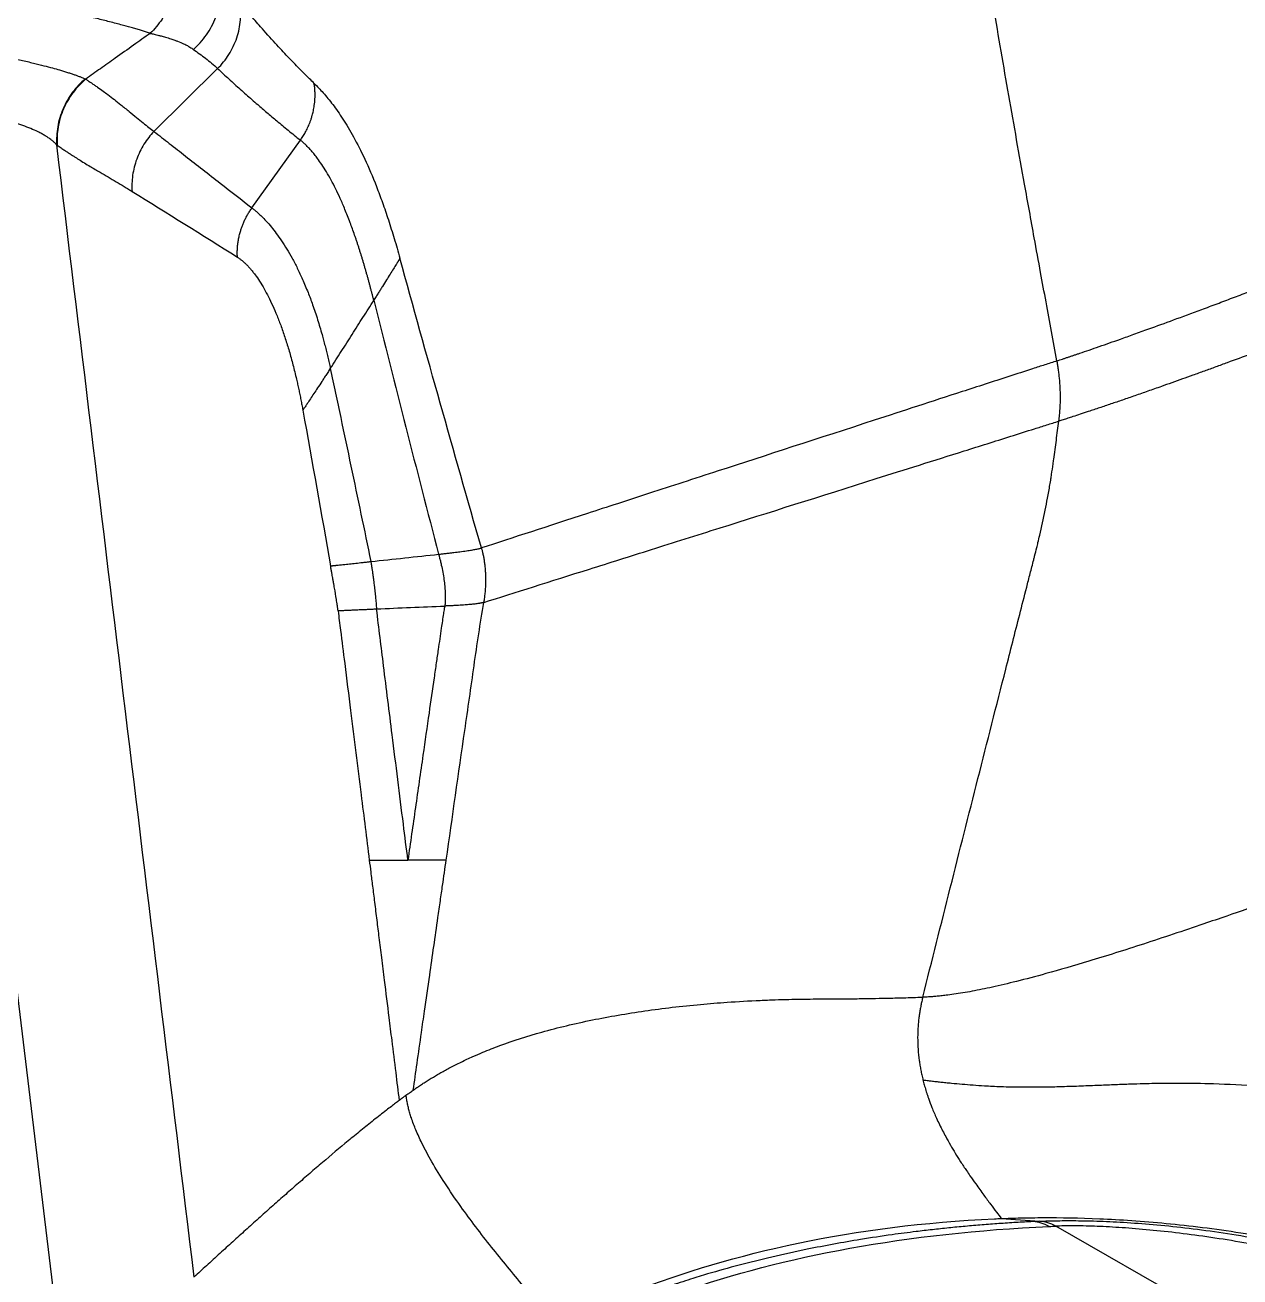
# Model space of a CAD drawing. Extents: x 525 to 613, y 487 to 635.
# Drawn here: x 533.45 to 541.38, y 531.13 to 539.3 of the extents above; entities that cross this region are included whole.
import ezdxf

# ---------------------------------------------------------------- set-up
doc = ezdxf.new("R2010")
doc.units = 0
doc.header["$MEASUREMENT"] = 0
doc.layers.add('1', color=4, linetype='Continuous')
doc.layers.add('STD TEST', color=3, linetype='Continuous')

# ---------------------------------------------------------------- blocks, each defined once
blk = doc.blocks.new('2023 VANGUARD')
at = {"layer": '1', "color": 3, "linetype": 'Continuous', "lineweight": 25}
for p, q in [((-34.6705, -54.0862), (-34.2542, -53.6756)), ((-34.0304, -54.5849), (-33.7139, -54.1432)), ((-35.2593, -62.2131), (-35.9282, -56.6793)), ((-27.8422, -61.7694), (-28.7809, -61.232))]:
    blk.add_line(p, q, dxfattribs=at)
for points, knots in [([(-28.7727, -55.5837), (-28.7847, -55.5197), (-28.8086, -55.3916), (-28.8442, -55.1994), (-28.8817, -54.9956), (-28.9286, -54.7391), (-28.9982, -54.3542), (-29.0874, -53.8521), (-29.1596, -53.4343), (-29.2042, -53.1713), (-29.2234, -53.0576), (-29.2454, -52.9263), (-29.2702, -52.7772), (-29.2976, -52.6104), (-29.3277, -52.4258), (-29.3601, -52.2234), (-29.395, -52.0032), (-29.432, -51.7651), (-29.4709, -51.5092), (-29.5117, -51.2353), (-29.5388, -51.0467), (-29.5528, -50.9494)], [0, 0, 0, 0, 0.041667, 0.083334, 0.125001, 0.174201, 0.250002, 0.375, 0.499998, 0.520711, 0.545234, 0.573567, 0.60571, 0.641662, 0.681424, 0.724995, 0.772377, 0.823568, 0.878569, 0.93738, 1, 1, 1, 1]), ([(-34.5361, -52.988), (-34.5308, -53.0278), (-34.5298, -53.0698), (-34.5381, -53.1543), (-34.5473, -53.1969), (-34.5756, -53.2783), (-34.5947, -53.3171), (-34.6402, -53.3874), (-34.6667, -53.4189), (-34.6952, -53.4457)], [0, 0, 0, 0, 0.25, 0.25, 0.5, 0.5, 0.75, 0.75, 1, 1, 1, 1]), ([(-34.6952, -53.4457), (-34.699, -53.4445), (-34.7068, -53.442), (-34.7189, -53.4381), (-34.7315, -53.4342), (-34.7447, -53.4301), (-34.7585, -53.426), (-34.7728, -53.4217), (-34.7876, -53.4173), (-34.8031, -53.4129), (-34.8352, -53.4037), (-34.8891, -53.3889), (-34.9676, -53.3684), (-35.0552, -53.3464), (-35.1454, -53.3247), (-35.2451, -53.3016), (-35.3536, -53.277), (-35.4667, -53.2521), (-35.5829, -53.2267), (-35.6975, -53.202), (-35.8015, -53.1797), (-35.8847, -53.1619), (-35.9499, -53.148), (-36.0147, -53.1342), (-36.0753, -53.1212), (-36.1293, -53.1097), (-36.1774, -53.0994), (-36.2251, -53.0891), (-36.2724, -53.0788), (-36.3192, -53.0685), (-36.3504, -53.0614), (-36.3659, -53.0579)], [0, 0, 0, 0, 0.013361, 0.026893, 0.040593, 0.05446, 0.068492, 0.082687, 0.097042, 0.111556, 0.126225, 0.185143, 0.250831, 0.310859, 0.375366, 0.432888, 0.500153, 0.569816, 0.624521, 0.688508, 0.748377, 0.78083, 0.810366, 0.842321, 0.872675, 0.894841, 0.916639, 0.938061, 0.9591, 0.979749, 1, 1, 1, 1]), ([(-34.413, -53.5504), (-34.3818, -53.5235), (-34.3528, -53.4919), (-34.303, -53.421), (-34.2824, -53.3818), (-34.252, -53.2996), (-34.2423, -53.2566), (-34.2343, -53.1714), (-34.2361, -53.1291), (-34.2426, -53.0892)], [0, 0, 0, 0, 0.25, 0.25, 0.5, 0.5, 0.75, 0.75, 1, 1, 1, 1]), ([(-34.2542, -53.6756), (-34.2269, -53.6486), (-34.202, -53.6177), (-34.1596, -53.55), (-34.1421, -53.5132), (-34.1166, -53.4368), (-34.1086, -53.3973), (-34.1022, -53.3188), (-34.1038, -53.28), (-34.1097, -53.243)], [0, 0, 0, 0, 0.25, 0.25, 0.5, 0.5, 0.75, 0.75, 1, 1, 1, 1]), ([(-33.624, -53.7725), (-33.6341, -53.7626), (-33.655, -53.742), (-33.6873, -53.7097), (-33.7218, -53.6749), (-33.7583, -53.6375), (-33.7967, -53.5974), (-33.837, -53.5547), (-33.8971, -53.4897), (-33.9666, -53.4121), (-34.036, -53.3316), (-34.0808, -53.2782), (-34.1026, -53.2517), (-34.1097, -53.243)], [0, 0, 0, 0, 0.056948, 0.118717, 0.18531, 0.256726, 0.332965, 0.41403, 0.49992, 0.70157, 0.852143, 0.951622, 1, 1, 1, 1]), ([(-28.7727, -55.5838), (-28.7668, -55.5818), (-28.7551, -55.578), (-28.7371, -55.572), (-28.7189, -55.5659), (-28.7003, -55.5597), (-28.6815, -55.5534), (-28.6624, -55.547), (-28.643, -55.5404), (-28.6101, -55.5293), (-28.5622, -55.5129), (-28.4972, -55.4904), (-28.4294, -55.4667), (-28.3541, -55.4402), (-28.2693, -55.4099), (-28.1551, -55.3687), (-28.0091, -55.3157), (-27.8583, -55.26), (-27.728, -55.2113), (-27.6274, -55.1734), (-27.5118, -55.1297), (-27.3717, -55.0762), (-27.1951, -55.0084), (-26.9902, -54.9284), (-26.7578, -54.8375), (-26.5309, -54.7476), (-26.3209, -54.6635), (-26.1464, -54.5933), (-25.9592, -54.5173), (-25.7727, -54.4413), (-25.5929, -54.3674), (-25.4625, -54.3137), (-25.3589, -54.2708), (-25.2659, -54.232), (-25.1668, -54.1908), (-25.0675, -54.1493), (-24.9612, -54.1048), (-24.8498, -54.0579), (-24.7352, -54.0095), (-24.6262, -53.9633), (-24.5228, -53.9194), (-24.4253, -53.8777), (-24.3336, -53.8384), (-24.2477, -53.8014), (-24.166, -53.7661), (-24.0866, -53.7317), (-24.0073, -53.6974), (-23.928, -53.6628), (-23.8486, -53.6281), (-23.7691, -53.5932), (-23.6895, -53.5582), (-23.6099, -53.523), (-23.5302, -53.4877), (-23.4505, -53.4522), (-23.3976, -53.4286), (-23.3711, -53.4167)], [0, 0, 0, 0, 0.006276, 0.012533, 0.018774, 0.024997, 0.031205, 0.037397, 0.043575, 0.04974, 0.06836, 0.08722, 0.106249, 0.125013, 0.147681, 0.171491, 0.209413, 0.250008, 0.271422, 0.292247, 0.312492, 0.341412, 0.374981, 0.413622, 0.455222, 0.499986, 0.532142, 0.562494, 0.587615, 0.624995, 0.653714, 0.674533, 0.687501, 0.70314, 0.718774, 0.734395, 0.749997, 0.768787, 0.786674, 0.803656, 0.819733, 0.834902, 0.849166, 0.862527, 0.874988, 0.887312, 0.899671, 0.912065, 0.924496, 0.936966, 0.949479, 0.962038, 0.974647, 0.987304, 1, 1, 1, 1]), ([(-36.2128, -53.4875), (-36.2065, -53.4886), (-36.1939, -53.4909), (-36.175, -53.4943), (-36.1559, -53.4978), (-36.1367, -53.5013), (-36.1174, -53.5048), (-36.098, -53.5084), (-36.0785, -53.512), (-36.0588, -53.5156), (-36.015, -53.5237), (-35.946, -53.5366), (-35.8352, -53.5577), (-35.6944, -53.586), (-35.5628, -53.6145), (-35.4588, -53.6394), (-35.3907, -53.6565), (-35.3346, -53.6713), (-35.2923, -53.6831), (-35.2601, -53.6926), (-35.2346, -53.7006), (-35.2109, -53.7083), (-35.189, -53.7158), (-35.1688, -53.7231), (-35.1504, -53.7302), (-35.1336, -53.737), (-35.1236, -53.7414), (-35.1187, -53.7436)], [0, 0, 0, 0, 0.012279, 0.024693, 0.037242, 0.049925, 0.062743, 0.075694, 0.088779, 0.101996, 0.115346, 0.177796, 0.244782, 0.352272, 0.495653, 0.570014, 0.637023, 0.69649, 0.748241, 0.781492, 0.814282, 0.846587, 0.878382, 0.909643, 0.940348, 0.970473, 1, 1, 1, 1]), ([(-34.6952, -53.4458), (-34.7312, -53.4713), (-34.8072, -53.5254), (-34.9154, -53.6022), (-35.0196, -53.6764), (-35.0838, -53.722), (-35.1159, -53.7449)], [0, 0, 0, 0, 0.256633, 0.54212, 0.771294, 1, 1, 1, 1]), ([(-34.6952, -53.4457), (-34.6945, -53.4459), (-34.6916, -53.4464), (-34.6852, -53.4478), (-34.6751, -53.4503), (-34.6609, -53.4536), (-34.6431, -53.4579), (-34.6206, -53.4636), (-34.5917, -53.4715), (-34.5616, -53.4806), (-34.5356, -53.4895), (-34.5076, -53.5), (-34.4836, -53.5101), (-34.4598, -53.5216), (-34.4437, -53.5302), (-34.4298, -53.5387), (-34.4201, -53.5452), (-34.415, -53.5489), (-34.413, -53.5504)], [0, 0, 0, 0, 0.005872, 0.022804, 0.050973, 0.090135, 0.140282, 0.201378, 0.286456, 0.401849, 0.488932, 0.552376, 0.703078, 0.766354, 0.852738, 0.918802, 0.967791, 1, 1, 1, 1]), ([(-34.413, -53.5504), (-34.3862, -53.5706), (-34.3595, -53.5885), (-34.3066, -53.6291), (-34.2802, -53.6512), (-34.2542, -53.6756)], [0, 0, 0, 0, 0.5, 0.5, 1, 1, 1, 1]), ([(-34.2542, -53.6756), (-34.2421, -53.687), (-34.2179, -53.7096), (-34.1812, -53.7435), (-34.1441, -53.7772), (-34.1067, -53.8109), (-34.069, -53.8444), (-34.0309, -53.8779), (-33.9858, -53.917), (-33.9315, -53.9636), (-33.8655, -54.0192), (-33.7925, -54.0796), (-33.7408, -54.1215), (-33.7139, -54.1432)], [0, 0, 0, 0, 0.071485, 0.142962, 0.214429, 0.285887, 0.357337, 0.428778, 0.500212, 0.609006, 0.728572, 0.858904, 1, 1, 1, 1]), ([(-35.1187, -53.7436), (-35.1487, -53.7686), (-35.1768, -53.798), (-35.226, -53.8635), (-35.2472, -53.8997), (-35.2801, -53.976), (-35.292, -54.016), (-35.3057, -54.0959), (-35.3075, -54.1359), (-35.305, -54.1742)], [0, 0, 0, 0, 0.25, 0.25, 0.5, 0.5, 0.75, 0.75, 1, 1, 1, 1]), ([(-35.1159, -53.7449), (-35.1458, -53.7699), (-35.174, -53.7993), (-35.2233, -53.8649), (-35.2444, -53.9012), (-35.2774, -53.9776), (-35.2892, -54.0177), (-35.3028, -54.0978), (-35.3046, -54.1379), (-35.302, -54.1762)], [0, 0, 0, 0, 0.25, 0.25, 0.5, 0.5, 0.75, 0.75, 1, 1, 1, 1]), ([(-35.1159, -53.7449), (-35.1097, -53.7489), (-35.0971, -53.7573), (-35.0781, -53.77), (-35.0586, -53.7834), (-35.0328, -53.8013), (-35.0036, -53.8222), (-34.9669, -53.8492), (-34.9284, -53.8785), (-34.8821, -53.915), (-34.8344, -53.954), (-34.7859, -53.9938), (-34.7426, -54.0289), (-34.7049, -54.0592), (-34.6813, -54.0777), (-34.6705, -54.0862)], [0, 0, 0, 0, 0.03674, 0.075221, 0.115445, 0.157415, 0.236239, 0.302323, 0.398332, 0.495818, 0.624558, 0.739378, 0.840249, 0.927133, 1, 1, 1, 1]), ([(-33.7139, -54.1432), (-33.7112, -54.1394), (-33.7057, -54.1316), (-33.6977, -54.1194), (-33.6897, -54.1064), (-33.6818, -54.0926), (-33.674, -54.0781), (-33.6665, -54.0627), (-33.6592, -54.0466), (-33.6523, -54.0296), (-33.6458, -54.0119), (-33.6405, -53.9957), (-33.6362, -53.9808), (-33.6325, -53.9669), (-33.629, -53.9514), (-33.6256, -53.9343), (-33.6227, -53.9156), (-33.6203, -53.8952), (-33.6186, -53.8733), (-33.618, -53.8499), (-33.6185, -53.8251), (-33.6203, -53.7991), (-33.6227, -53.7815), (-33.624, -53.7725)], [0, 0, 0, 0, 0.035462, 0.072507, 0.111144, 0.151377, 0.193206, 0.236629, 0.281638, 0.328218, 0.376353, 0.426017, 0.458473, 0.495003, 0.535597, 0.580229, 0.628863, 0.681444, 0.737895, 0.798118, 0.861986, 0.929343, 1, 1, 1, 1]), ([(-33.624, -53.7725), (-33.6047, -53.7913), (-33.5652, -53.8327), (-33.5028, -53.9082), (-33.437, -54.0011), (-33.3673, -54.1169), (-33.2938, -54.2612), (-33.2298, -54.4101), (-33.178, -54.5485), (-33.1391, -54.6617), (-33.1009, -54.7838), (-33.0761, -54.8702), (-33.0639, -54.9144)], [0, 0, 0, 0, 0.125, 0.25, 0.375, 0.5, 0.625, 0.75, 0.8125, 0.875, 0.9375, 1, 1, 1, 1]), ([(-23.3038, -53.8248), (-23.3175, -53.831), (-23.3445, -53.8431), (-23.3846, -53.861), (-23.4237, -53.8784), (-23.4617, -53.8953), (-23.4988, -53.9118), (-23.5348, -53.9277), (-23.5699, -53.9432), (-23.6039, -53.9582), (-23.6369, -53.9728), (-23.6689, -53.9869), (-23.7548, -54.0246), (-23.8988, -54.0875), (-24.0978, -54.1736), (-24.3014, -54.261), (-24.5039, -54.347), (-24.7084, -54.4332), (-24.9101, -54.5174), (-25.1108, -54.6006), (-25.3173, -54.6854), (-25.5003, -54.7599), (-25.6316, -54.8129), (-25.7242, -54.8503), (-25.8045, -54.8825), (-25.901, -54.9211), (-25.9963, -54.9591), (-26.0897, -54.9962), (-26.1855, -55.034), (-26.2822, -55.0721), (-26.3782, -55.1097), (-26.4766, -55.1482), (-26.5751, -55.1864), (-26.6786, -55.2265), (-26.7802, -55.2656), (-26.8995, -55.3113), (-27.0327, -55.3621), (-27.1871, -55.4203), (-27.3443, -55.4793), (-27.5055, -55.5391), (-27.6353, -55.5868), (-27.7362, -55.6236), (-27.8113, -55.6509), (-27.8838, -55.677), (-27.955, -55.7026), (-28.0234, -55.7269), (-28.0987, -55.7537), (-28.179, -55.7819), (-28.2636, -55.8114), (-28.344, -55.8392), (-28.4213, -55.8655), (-28.4961, -55.8908), (-28.5625, -55.9129), (-28.6199, -55.9318), (-28.6645, -55.9463), (-28.7018, -55.9583), (-28.7324, -55.9681), (-28.7512, -55.974), (-28.7602, -55.9769)], [0, 0, 0, 0, 0.00653, 0.012886, 0.019069, 0.025082, 0.030926, 0.036602, 0.042112, 0.047457, 0.052636, 0.057652, 0.062502, 0.092949, 0.125001, 0.155163, 0.1875, 0.218867, 0.249998, 0.281247, 0.312496, 0.346848, 0.367697, 0.374995, 0.391181, 0.406246, 0.421596, 0.437497, 0.451953, 0.468748, 0.485529, 0.499998, 0.518465, 0.535713, 0.553414, 0.571428, 0.598802, 0.624999, 0.656248, 0.687497, 0.718746, 0.734466, 0.749996, 0.766288, 0.781247, 0.796949, 0.812498, 0.833384, 0.85422, 0.874998, 0.89522, 0.916046, 0.937498, 0.95353, 0.968749, 0.98006, 0.990477, 1, 1, 1, 1]), ([(-35.305, -54.1742), (-35.3067, -54.1723), (-35.3104, -54.1684), (-35.3165, -54.1624), (-35.3234, -54.156), (-35.3312, -54.1492), (-35.34, -54.1421), (-35.3499, -54.1346), (-35.3618, -54.1262), (-35.3774, -54.116), (-35.3976, -54.104), (-35.4192, -54.0925), (-35.4629, -54.0714), (-35.5365, -54.0424), (-35.6352, -54.0144), (-35.7233, -53.9941), (-35.7894, -53.9807), (-35.8637, -53.9669), (-35.9427, -53.9532), (-36.025, -53.9392), (-36.0926, -53.9276), (-36.1443, -53.9183), (-36.1859, -53.9106), (-36.2259, -53.9029), (-36.252, -53.8976), (-36.2647, -53.895)], [0, 0, 0, 0, 0.014767, 0.030562, 0.047396, 0.065285, 0.084241, 0.104277, 0.125407, 0.152247, 0.188229, 0.22579, 0.250931, 0.375357, 0.50056, 0.559644, 0.625408, 0.678265, 0.750304, 0.820595, 0.874902, 0.908286, 0.94025, 0.970814, 1, 1, 1, 1]), ([(-34.6705, -54.0862), (-34.6944, -54.1113), (-34.7164, -54.1395), (-34.7546, -54.2006), (-34.7707, -54.2335), (-34.7956, -54.3018), (-34.8044, -54.3371), (-34.8144, -54.4079), (-34.8156, -54.4432), (-34.8132, -54.4773)], [0, 0, 0, 0, 0.25, 0.25, 0.5, 0.5, 0.75, 0.75, 1, 1, 1, 1]), ([(-34.6705, -54.0862), (-34.6371, -54.1121), (-34.5684, -54.1655), (-34.4624, -54.2482), (-34.3513, -54.3349), (-34.2073, -54.4478), (-34.0994, -54.5314), (-34.0304, -54.5849)], [0, 0, 0, 0, 0.157506, 0.324127, 0.499876, 0.679624, 1, 1, 1, 1]), ([(-35.302, -54.1762), (-35.2938, -54.1819), (-35.2777, -54.193), (-35.2546, -54.2087), (-35.233, -54.223), (-35.2129, -54.2361), (-35.1945, -54.248), (-35.1776, -54.2588), (-35.142, -54.2813), (-35.0903, -54.3129), (-35.0265, -54.3504), (-34.97, -54.3834), (-34.9178, -54.4141), (-34.8733, -54.4406), (-34.8385, -54.4617), (-34.821, -54.4725), (-34.8132, -54.4773)], [0, 0, 0, 0, 0.050377, 0.097566, 0.141568, 0.182384, 0.220014, 0.254457, 0.285714, 0.438357, 0.571429, 0.678572, 0.785715, 0.892857, 0.952149, 1, 1, 1, 1]), ([(-33.2348, -55.1883), (-33.2366, -55.1814), (-33.2401, -55.1675), (-33.2454, -55.1467), (-33.2508, -55.1256), (-33.2564, -55.1045), (-33.262, -55.0832), (-33.2678, -55.0618), (-33.2737, -55.0403), (-33.2797, -55.0188), (-33.2858, -54.9972), (-33.2921, -54.9756), (-33.2984, -54.9539), (-33.3048, -54.9323), (-33.3113, -54.9108), (-33.318, -54.8893), (-33.3247, -54.8678), (-33.3315, -54.8465), (-33.3384, -54.8252), (-33.3454, -54.8041), (-33.3525, -54.7831), (-33.3669, -54.7411), (-33.3905, -54.676), (-33.4219, -54.5963), (-33.4538, -54.5228), (-33.4837, -54.4595), (-33.5138, -54.4016), (-33.544, -54.3488), (-33.5737, -54.3021), (-33.5995, -54.2655), (-33.6217, -54.2368), (-33.6411, -54.2136), (-33.66, -54.1928), (-33.6784, -54.1743), (-33.6963, -54.1577), (-33.7081, -54.148), (-33.7139, -54.1432)], [0, 0, 0, 0, 0.01088, 0.021937, 0.033169, 0.044577, 0.056159, 0.067913, 0.07984, 0.091937, 0.104203, 0.116637, 0.129235, 0.141997, 0.154924, 0.168014, 0.18127, 0.194691, 0.208276, 0.222026, 0.235941, 0.250018, 0.307429, 0.374996, 0.437511, 0.499986, 0.559092, 0.624983, 0.691191, 0.749982, 0.794046, 0.837165, 0.879332, 0.920536, 0.960763, 1, 1, 1, 1]), ([(-34.1254, -54.9067), (-34.1256, -54.9022), (-34.126, -54.893), (-34.1262, -54.8793), (-34.1259, -54.8654), (-34.1253, -54.8514), (-34.1243, -54.8374), (-34.1229, -54.8233), (-34.1211, -54.8092), (-34.1188, -54.795), (-34.1161, -54.7808), (-34.113, -54.7667), (-34.1095, -54.7526), (-34.1049, -54.7359), (-34.0987, -54.7166), (-34.0906, -54.6947), (-34.0812, -54.6725), (-34.0705, -54.6504), (-34.0585, -54.6283), (-34.0452, -54.6063), (-34.0353, -54.5921), (-34.0304, -54.5849)], [0, 0, 0, 0, 0.0403139, 0.0809234, 0.1218151, 0.1629748, 0.2043879, 0.246039, 0.2879122, 0.329991, 0.3722586, 0.4146974, 0.4572895, 0.5000169, 0.5664079, 0.6346405, 0.7046289, 0.776275, 0.8494688, 0.9240883, 1, 1, 1, 1]), ([(-34.0304, -54.5849), (-34.0276, -54.5871), (-34.0219, -54.5915), (-34.0134, -54.5985), (-34.0047, -54.6058), (-33.9959, -54.6136), (-33.9869, -54.6217), (-33.9778, -54.6302), (-33.9616, -54.6459), (-33.937, -54.6713), (-33.9045, -54.7087), (-33.8706, -54.7518), (-33.8256, -54.8154), (-33.7795, -54.8908), (-33.7339, -54.9781), (-33.6991, -55.0522), (-33.6656, -55.1318), (-33.6326, -55.2198), (-33.6019, -55.3115), (-33.5785, -55.3906), (-33.5627, -55.4485), (-33.5531, -55.485), (-33.544, -55.5218), (-33.5351, -55.5588), (-33.5266, -55.5959), (-33.5212, -55.621), (-33.5185, -55.6334)], [0, 0, 0, 0, 0.017514, 0.035144, 0.052889, 0.07075, 0.088725, 0.106816, 0.125022, 0.184934, 0.250037, 0.310706, 0.375048, 0.500013, 0.562518, 0.625014, 0.692402, 0.750004, 0.814835, 0.874983, 0.896414, 0.917608, 0.938563, 0.959281, 0.979759, 1, 1, 1, 1]), ([(-34.1254, -54.9067), (-34.1228, -54.9084), (-34.1176, -54.9117), (-34.1099, -54.9172), (-34.1021, -54.9231), (-34.0944, -54.9293), (-34.0866, -54.9359), (-34.0789, -54.9429), (-34.0712, -54.9502), (-34.0635, -54.9578), (-34.0558, -54.9659), (-34.0481, -54.9742), (-34.0405, -54.983), (-34.0328, -54.9921), (-34.0252, -55.0015), (-34.0175, -55.0113), (-33.9927, -55.0444), (-33.9513, -55.108), (-33.9034, -55.2022), (-33.8665, -55.2883), (-33.839, -55.3598), (-33.8124, -55.4368), (-33.7867, -55.5202), (-33.7622, -55.6089), (-33.7442, -55.6824), (-33.7318, -55.7367), (-33.7246, -55.7699), (-33.7176, -55.8035), (-33.7108, -55.8374), (-33.7042, -55.8716), (-33.7, -55.8948), (-33.6979, -55.9064)], [0, 0, 0, 0, 0.017035, 0.034006, 0.050915, 0.067766, 0.084561, 0.101303, 0.117994, 0.134638, 0.151238, 0.167796, 0.184315, 0.200798, 0.217248, 0.233668, 0.25006, 0.377691, 0.499987, 0.563105, 0.625042, 0.688114, 0.749989, 0.812738, 0.875, 0.896066, 0.917012, 0.937859, 0.958625, 0.979332, 1, 1, 1, 1]), ([(-33.0639, -54.9144), (-33.0645, -54.9153), (-33.0655, -54.917), (-33.0674, -54.92), (-33.0694, -54.9232), (-33.0715, -54.9268), (-33.0739, -54.9306), (-33.0764, -54.9347), (-33.0791, -54.9391), (-33.082, -54.9438), (-33.085, -54.9488), (-33.0925, -54.9608), (-33.106, -54.9824), (-33.1275, -55.0168), (-33.1518, -55.0558), (-33.1735, -55.0904), (-33.1916, -55.1194), (-33.2054, -55.1414), (-33.2198, -55.1644), (-33.2298, -55.1803), (-33.2348, -55.1883)], [0, 0, 0, 0, 0.024714, 0.049464, 0.07426, 0.099112, 0.124028, 0.149019, 0.174093, 0.199259, 0.224524, 0.249898, 0.374212, 0.499904, 0.621213, 0.749545, 0.808962, 0.87051, 0.934191, 1, 1, 1, 1]), ([(-33.5186, -55.6334), (-33.5066, -55.615), (-33.4826, -55.578), (-33.4468, -55.5224), (-33.4112, -55.4668), (-33.3639, -55.3927), (-33.305, -55.2998), (-33.2582, -55.2255), (-33.2348, -55.1883)], [0, 0, 0, 0, 0.124985, 0.249977, 0.374978, 0.499989, 0.750032, 1, 1, 1, 1]), ([(-33.5186, -55.6334), (-33.5214, -55.6379), (-33.5271, -55.6467), (-33.5355, -55.6596), (-33.5437, -55.6722), (-33.5517, -55.6844), (-33.5594, -55.6962), (-33.5669, -55.7077), (-33.5811, -55.7294), (-33.6012, -55.7599), (-33.6263, -55.7981), (-33.6491, -55.8325), (-33.6654, -55.857), (-33.676, -55.8731), (-33.6826, -55.8831), (-33.6884, -55.892), (-33.6936, -55.8999), (-33.6964, -55.9042), (-33.6979, -55.9064)], [0, 0, 0, 0, 0.038195, 0.075595, 0.112193, 0.147982, 0.182957, 0.217111, 0.250442, 0.379232, 0.500086, 0.626962, 0.750283, 0.801474, 0.851979, 0.901857, 0.951174, 1, 1, 1, 1]), ([(-33.5185, -55.6334), (-33.4959, -55.7402), (-33.4508, -55.9525), (-33.384, -56.2694), (-33.3184, -56.5827), (-33.2753, -56.7905), (-33.2539, -56.8937)], [0, 0, 0, 0, 0.25439, 0.505858, 0.754396, 1, 1, 1, 1]), ([(-28.7727, -55.5838), (-28.7994, -55.5925), (-28.826, -55.6011), (-28.8789, -55.6183), (-28.958, -55.6439), (-29.036, -55.6692), (-29.1906, -55.7194), (-29.2918, -55.7523), (-29.5899, -55.849), (-29.7814, -55.9112), (-30.3341, -56.0906), (-30.6739, -56.201), (-31.1424, -56.3533), (-31.2916, -56.4019), (-31.5761, -56.4944), (-31.7113, -56.5384), (-32.0969, -56.6637), (-32.327, -56.7385), (-32.5318, -56.805)], [0, 0, 0, 0, 0.015625, 0.015625, 0.03125, 0.0625, 0.0625, 0.125, 0.125, 0.25, 0.25, 0.5, 0.5, 0.625, 0.625, 0.75, 0.75, 1, 1, 1, 1]), ([(-28.7602, -55.9769), (-28.7593, -55.9702), (-28.7576, -55.9569), (-28.7555, -55.937), (-28.7537, -55.9173), (-28.7523, -55.8979), (-28.7513, -55.8787), (-28.7505, -55.8597), (-28.7501, -55.841), (-28.7499, -55.8226), (-28.75, -55.8044), (-28.7504, -55.7865), (-28.7511, -55.769), (-28.7519, -55.7517), (-28.753, -55.7348), (-28.7543, -55.7182), (-28.7558, -55.7019), (-28.7575, -55.686), (-28.7593, -55.6704), (-28.7612, -55.6551), (-28.7633, -55.6401), (-28.7655, -55.6256), (-28.7678, -55.6113), (-28.7702, -55.5974), (-28.7718, -55.5883), (-28.7727, -55.5837)], [0, 0, 0, 0, 0.051548, 0.102427, 0.152624, 0.202125, 0.25092, 0.298998, 0.346348, 0.392962, 0.438831, 0.483949, 0.528308, 0.571902, 0.614727, 0.656778, 0.698051, 0.738543, 0.778252, 0.817176, 0.855314, 0.892665, 0.929229, 0.965007, 1, 1, 1, 1]), ([(-32.5169, -57.1609), (-32.3123, -57.0963), (-32.0824, -57.0238), (-31.6972, -56.9022), (-31.562, -56.8596), (-31.2778, -56.7699), (-31.1286, -56.7229), (-30.6605, -56.5754), (-30.3209, -56.4684), (-29.7685, -56.2944), (-29.5771, -56.2342), (-29.2791, -56.1404), (-29.178, -56.1085), (-29.0234, -56.0598), (-28.9715, -56.0434), (-28.8928, -56.0187), (-28.8533, -56.0062), (-28.8135, -55.9937), (-28.787, -55.9853), (-28.7736, -55.9811), (-28.7602, -55.9769)], [0, 0, 0, 0, 0.25, 0.25, 0.375, 0.375, 0.5, 0.5, 0.75, 0.75, 0.875, 0.875, 0.9375, 0.9375, 0.96875, 0.96875, 0.984375, 0.992188, 0.992188, 1, 1, 1, 1]), ([(-28.7935, -56.2255), (-28.7907, -56.2047), (-28.7879, -56.1839), (-28.7824, -56.1424), (-28.7796, -56.1216), (-28.7713, -56.0595), (-28.7657, -56.0181), (-28.7602, -55.9769)], [0, 0, 0, 0, 0.25, 0.25, 0.5, 0.5, 1, 1, 1, 1]), ([(-28.9249, -56.8828), (-28.9227, -56.8745), (-28.916, -56.8479), (-28.9065, -56.81), (-28.8956, -56.7648), (-28.8765, -56.6841), (-28.8551, -56.5877), (-28.8334, -56.4775), (-28.8212, -56.4089), (-28.8128, -56.3576), (-28.8057, -56.3121), (-28.7995, -56.2694), (-28.7949, -56.2359), (-28.7935, -56.2255)], [0, 0, 0, 0, 0.03936, 0.124989, 0.177329, 0.250026, 0.499995, 0.619602, 0.749997, 0.809018, 0.849984, 0.953645, 1, 1, 1, 1]), ([(-32.811, -56.8459), (-32.8069, -56.8455), (-32.7988, -56.8446), (-32.7866, -56.8433), (-32.7742, -56.8419), (-32.7617, -56.8405), (-32.749, -56.839), (-32.7364, -56.8375), (-32.7236, -56.836), (-32.7014, -56.8333), (-32.6682, -56.8291), (-32.6357, -56.8246), (-32.6114, -56.8209), (-32.5954, -56.8183), (-32.581, -56.8158), (-32.5674, -56.8134), (-32.5555, -56.811), (-32.5454, -56.8087), (-32.5375, -56.8067), (-32.5336, -56.8055), (-32.5318, -56.805)], [0, 0, 0, 0, 0.028222, 0.057306, 0.087257, 0.118076, 0.149766, 0.182325, 0.215751, 0.25004, 0.361444, 0.499961, 0.562479, 0.624972, 0.687535, 0.749982, 0.819649, 0.884536, 0.944643, 1, 1, 1, 1]), ([(-32.811, -56.8459), (-32.8093, -56.8526), (-32.8055, -56.867), (-32.7996, -56.8904), (-32.7921, -56.9227), (-32.7838, -56.9631), (-32.7762, -57.009), (-32.771, -57.0517), (-32.7683, -57.0886), (-32.7674, -57.1176), (-32.7676, -57.1396), (-32.7681, -57.1552), (-32.7687, -57.1655), (-32.7693, -57.1715), (-32.7696, -57.1743), (-32.77, -57.1768), (-32.7703, -57.179), (-32.7707, -57.1807), (-32.771, -57.1821), (-32.7713, -57.183), (-32.7717, -57.1838), (-32.772, -57.1839), (-32.7721, -57.184)], [0, 0, 0, 0, 0.062012, 0.134476, 0.217339, 0.357733, 0.499784, 0.625595, 0.732222, 0.819898, 0.875419, 0.920019, 0.953779, 0.963136, 0.971407, 0.978596, 0.98471, 0.989755, 0.993747, 0.996712, 0.998718, 1, 1, 1, 1]), ([(-32.5318, -56.805), (-32.5309, -56.8082), (-32.529, -56.8148), (-32.5264, -56.825), (-32.5238, -56.8356), (-32.5214, -56.8466), (-32.519, -56.8581), (-32.5168, -56.87), (-32.5147, -56.8823), (-32.5127, -56.8951), (-32.5109, -56.9083), (-32.5093, -56.9219), (-32.5079, -56.9359), (-32.5068, -56.9504), (-32.5058, -56.9653), (-32.5047, -56.99), (-32.5043, -57.0253), (-32.5059, -57.065), (-32.5088, -57.1), (-32.5121, -57.13), (-32.5153, -57.1504), (-32.5169, -57.1609)], [0, 0, 0, 0, 0.029533, 0.059925, 0.091206, 0.123402, 0.156538, 0.190635, 0.225714, 0.261793, 0.298887, 0.337009, 0.376174, 0.416389, 0.457666, 0.500009, 0.621364, 0.749992, 0.828724, 0.912075, 1, 1, 1, 1]), ([(-33.5168, -56.9221), (-33.5157, -56.922), (-33.5134, -56.9218), (-33.5093, -56.9213), (-33.5044, -56.9208), (-33.497, -56.92), (-33.4888, -56.9191), (-33.4739, -56.9175), (-33.4538, -56.9153), (-33.4212, -56.9118), (-33.3848, -56.9078), (-33.3493, -56.904), (-33.3204, -56.9009), (-33.2985, -56.8985), (-33.2764, -56.8962), (-33.2613, -56.8945), (-33.2539, -56.8937)], [0, 0, 0, 0, 0.030766, 0.064847, 0.102286, 0.143125, 0.216179, 0.250056, 0.386915, 0.500012, 0.63752, 0.763217, 0.824891, 0.884944, 0.943327, 1, 1, 1, 1]), ([(-33.4678, -57.216), (-33.4686, -57.2097), (-33.4697, -57.2017), (-33.4709, -57.193), (-33.4713, -57.1898), (-33.4717, -57.1875), (-33.472, -57.1851), (-33.4724, -57.182), (-33.4746, -57.167), (-33.4806, -57.128), (-33.4878, -57.0852), (-33.4936, -57.0518), (-33.4955, -57.0412), (-33.4964, -57.0359), (-33.497, -57.0329), (-33.4974, -57.0303), (-33.4978, -57.028), (-33.4982, -57.0261), (-33.4985, -57.0242), (-33.4989, -57.022), (-33.4994, -57.0193), (-33.4998, -57.0171), (-33.5002, -57.0148), (-33.5006, -57.0125), (-33.501, -57.0103), (-33.5015, -57.0073), (-33.5021, -57.0043), (-33.5026, -57.0012), (-33.5032, -56.9982), (-33.5047, -56.9899), (-33.5066, -56.9794), (-33.5084, -56.9693), (-33.5092, -56.9647), (-33.5095, -56.9629), (-33.5099, -56.961), (-33.5102, -56.9591), (-33.5106, -56.9572), (-33.5108, -56.9557), (-33.5112, -56.9538), (-33.5115, -56.9519), (-33.5118, -56.9504), (-33.512, -56.9489), (-33.5123, -56.9474), (-33.5126, -56.9459), (-33.513, -56.9436), (-33.5134, -56.9414), (-33.5138, -56.9391), (-33.5141, -56.9376), (-33.5144, -56.9359), (-33.5146, -56.9344), (-33.5148, -56.9335), (-33.515, -56.9325), (-33.5157, -56.9287), (-33.5163, -56.9252), (-33.5168, -56.9221)], [0, 0, 0, 0, 0.0625, 0.078125, 0.085938, 0.09375, 0.101562, 0.109375, 0.125, 0.25, 0.5, 0.5625, 0.59375, 0.609375, 0.617188, 0.625, 0.636719, 0.640625, 0.644531, 0.65625, 0.664062, 0.671875, 0.679688, 0.6875, 0.695312, 0.703125, 0.71875, 0.726562, 0.734375, 0.75, 0.8125, 0.84375, 0.855469, 0.859375, 0.863281, 0.875, 0.878906, 0.882812, 0.890625, 0.898438, 0.902344, 0.90625, 0.914062, 0.917969, 0.921875, 0.9375, 0.941406, 0.945312, 0.953125, 0.958984, 0.960938, 0.962891, 0.96875, 1, 1, 1, 1]), ([(-33.2539, -56.8937), (-33.2533, -56.8968), (-33.2527, -56.9005), (-33.2521, -56.9045), (-33.2519, -56.9055), (-33.2518, -56.9065), (-33.2516, -56.908), (-33.2513, -56.9098), (-33.2511, -56.9114), (-33.2507, -56.9138), (-33.2504, -56.9162), (-33.2501, -56.9186), (-33.2498, -56.9202), (-33.2496, -56.9217), (-33.2493, -56.9233), (-33.2491, -56.9249), (-33.2488, -56.9269), (-33.2485, -56.9289), (-33.2483, -56.9305), (-33.2479, -56.9324), (-33.2476, -56.9344), (-33.2473, -56.9364), (-33.247, -56.9384), (-33.2463, -56.9431), (-33.2447, -56.9538), (-33.243, -56.9649), (-33.2417, -56.9737), (-33.2413, -56.9769), (-33.2408, -56.98), (-33.2404, -56.9832), (-33.24, -56.9864), (-33.2396, -56.9888), (-33.2393, -56.9912), (-33.239, -56.9936), (-33.2387, -56.996), (-33.2383, -56.9988), (-33.238, -57.0012), (-33.2377, -57.0032), (-33.2374, -57.0052), (-33.2371, -57.0076), (-33.2367, -57.0104), (-33.2363, -57.0136), (-33.2356, -57.0192), (-33.2341, -57.0305), (-33.2296, -57.066), (-33.2245, -57.1117), (-33.221, -57.1527), (-33.2197, -57.1683), (-33.2194, -57.1716), (-33.2192, -57.1741), (-33.219, -57.1766), (-33.2187, -57.1799), (-33.2178, -57.1889), (-33.217, -57.1971), (-33.2162, -57.2037), (-33.2162, -57.2037), (-33.2162, -57.2037), (-33.2162, -57.2038)], [-0.000239, -0.000239, -0.000239, -0.000239, 0.031011, 0.036871, 0.038824, 0.040777, 0.046636, 0.054449, 0.058355, 0.062261, 0.077886, 0.081792, 0.085699, 0.093511, 0.097417, 0.101324, 0.109136, 0.116949, 0.120855, 0.124761, 0.13648, 0.140386, 0.144292, 0.156011, 0.187261, 0.249761, 0.265386, 0.273199, 0.281011, 0.296636, 0.304449, 0.312261, 0.320074, 0.327886, 0.335699, 0.343511, 0.35523, 0.359136, 0.363042, 0.374761, 0.382574, 0.390386, 0.406011, 0.437261, 0.499761, 0.749761, 0.874761, 0.890386, 0.898199, 0.906011, 0.913824, 0.921636, 0.937261, 0.999761, 0.999761, 0.999761, 1, 1, 1, 1]), ([(-29.6492, -59.7373), (-29.5296, -59.2614), (-29.3494, -58.5477), (-29.1679, -57.8341), (-29.0769, -57.4774), (-29.0466, -57.3584), (-29.001, -57.1801), (-28.9858, -57.1206), (-28.9629, -57.0314), (-28.9553, -57.0017), (-28.9401, -56.9423), (-28.9325, -56.9126), (-28.9249, -56.8828)], [0, 0, 0, 0, 0.5, 0.75, 0.75, 0.875, 0.875, 0.9375, 0.9375, 0.96875, 0.96875, 1, 1, 1, 1]), ([(-33.0118, -58.8428), (-33.0216, -58.7647), (-33.0559, -58.4917), (-33.109, -58.0687), (-33.1675, -57.6006), (-33.2011, -57.3271), (-33.2163, -57.2038)], [0, 0, 0, 0, 0.143042, 0.499598, 0.774257, 1, 1, 1, 1]), ([(-32.772, -57.1843), (-32.7729, -57.1899), (-32.7754, -57.2063), (-32.7826, -57.2543), (-32.7958, -57.3433), (-32.8115, -57.4502), (-32.8272, -57.5584), (-32.8472, -57.6966), (-32.8761, -57.8975), (-32.9167, -58.18), (-32.9626, -58.5001), (-32.9954, -58.7286), (-33.0118, -58.8428)], [0, 0, 0, 0, 0.010081, 0.029827, 0.086844, 0.171054, 0.223357, 0.282459, 0.421057, 0.586847, 0.793387, 1, 1, 1, 1]), ([(-32.5169, -57.1609), (-32.5178, -57.1612), (-32.5195, -57.1617), (-32.5226, -57.1625), (-32.5261, -57.1634), (-32.53, -57.1642), (-32.5343, -57.165), (-32.5391, -57.1659), (-32.5444, -57.1668), (-32.5551, -57.1684), (-32.5741, -57.1709), (-32.6037, -57.1739), (-32.6395, -57.1768), (-32.6718, -57.179), (-32.7014, -57.1808), (-32.7229, -57.1819), (-32.7436, -57.183), (-32.7594, -57.1837), (-32.7684, -57.1841), (-32.772, -57.1843)], [0, 0, 0, 0, 0.029317, 0.059195, 0.089633, 0.120627, 0.152173, 0.184264, 0.216895, 0.250057, 0.369746, 0.500002, 0.615731, 0.749954, 0.804707, 0.874975, 0.930653, 0.97224, 1, 1, 1, 1]), ([(-32.7617, -58.8428), (-32.7212, -58.5608), (-32.6807, -58.2787), (-32.6301, -57.9262), (-32.62, -57.8558), (-32.5997, -57.7146), (-32.5896, -57.6438), (-32.5595, -57.4328), (-32.5394, -57.2978), (-32.5169, -57.1609)], [0, 0, 0, 0, 0.5, 0.5, 0.625, 0.625, 0.75, 0.75, 1, 1, 1, 1]), ([(-33.2162, -57.2047), (-33.2203, -57.2049), (-33.2286, -57.2052), (-33.2411, -57.2058), (-33.2536, -57.2064), (-33.2662, -57.2069), (-33.2789, -57.2075), (-33.2916, -57.2081), (-33.3123, -57.209), (-33.3423, -57.2104), (-33.3771, -57.2119), (-33.4082, -57.2134), (-33.4294, -57.2143), (-33.4437, -57.2149), (-33.4532, -57.2154), (-33.4614, -57.2157), (-33.4657, -57.2159), (-33.4678, -57.216)], [0, 0, 0, 0, 0.032912, 0.066762, 0.10155, 0.137275, 0.173933, 0.211519, 0.250023, 0.363058, 0.499989, 0.625318, 0.749971, 0.812576, 0.875177, 0.937681, 1, 1, 1, 1]), ([(-33.4678, -57.216), (-33.4625, -57.258), (-33.4481, -57.3722), (-33.4208, -57.5891), (-33.3759, -57.9472), (-33.3224, -58.3752), (-33.2818, -58.7006), (-33.2641, -58.8428)], [0, 0, 0, 0, 0.0774328, 0.2107636, 0.3999943, 0.7378382, 1, 1, 1, 1]), ([(-23.4013, -57.7534), (-23.4255, -57.7608), (-23.4754, -57.7758), (-23.5523, -57.7993), (-23.6388, -57.8259), (-23.7425, -57.858), (-23.8824, -57.902), (-24.0781, -57.9641), (-24.4075, -58.0712), (-24.8004, -58.2023), (-25.3832, -58.4021), (-26.105, -58.6558), (-26.826, -58.9139), (-27.3526, -59.0998), (-27.6255, -59.1946), (-27.9005, -59.2887), (-28.2078, -59.3914), (-28.5518, -59.5), (-28.8254, -59.5795), (-29.0323, -59.634), (-29.1922, -59.6719), (-29.328, -59.6995), (-29.4265, -59.7159), (-29.4922, -59.7247), (-29.5313, -59.7292), (-29.5582, -59.7318), (-29.5827, -59.7339), (-29.6068, -59.7356), (-29.6301, -59.7367), (-29.6446, -59.7372), (-29.6492, -59.7373)], [0, 0, 0, 0, 0.009857, 0.020276, 0.031258, 0.045078, 0.062516, 0.088324, 0.125031, 0.197443, 0.250055, 0.366673, 0.499994, 0.559941, 0.601625, 0.625008, 0.688551, 0.749989, 0.801847, 0.840763, 0.874983, 0.906454, 0.937487, 0.951902, 0.961885, 0.971907, 0.976591, 0.984925, 0.995213, 1, 1, 1, 1]), ([(-33.2641, -58.8428), (-33.2631, -58.8428), (-33.2612, -58.8428), (-33.2578, -58.8428), (-33.2541, -58.8428), (-33.2499, -58.8428), (-33.2454, -58.8428), (-33.2403, -58.8428), (-33.2298, -58.8428), (-33.2096, -58.8428), (-33.178, -58.8428), (-33.1413, -58.8426), (-33.1098, -58.8424), (-33.0822, -58.8425), (-33.0625, -58.8426), (-33.0445, -58.8427), (-33.0285, -58.8428), (-33.0174, -58.8428), (-33.0118, -58.8428)], [0, 0, 0, 0, 0.029407, 0.059443, 0.090108, 0.121398, 0.153311, 0.185842, 0.218984, 0.344719, 0.499778, 0.618815, 0.741292, 0.805041, 0.868374, 0.911795, 0.955684, 1, 1, 1, 1]), ([(-33.2641, -58.8428), (-33.2608, -58.8689), (-33.2538, -58.9256), (-33.2424, -59.0171), (-33.2294, -59.1217), (-33.2154, -59.2334), (-33.2004, -59.3538), (-33.1841, -59.4846), (-33.1625, -59.6586), (-33.14, -59.8388), (-33.1151, -60.0398), (-33.0927, -60.2202), (-33.0764, -60.3509), (-33.0689, -60.4115)], [0, 0, 0, 0, 0.049998, 0.10833, 0.175002, 0.249972, 0.322012, 0.405315, 0.499956, 0.654916, 0.749976, 0.884146, 1, 1, 1, 1]), ([(-32.7617, -58.8428), (-32.7626, -58.8428), (-32.7644, -58.8428), (-32.7677, -58.8428), (-32.7714, -58.8428), (-32.7756, -58.8428), (-32.7803, -58.8428), (-32.7855, -58.8428), (-32.7913, -58.8428), (-32.7976, -58.8428), (-32.8045, -58.8428), (-32.812, -58.8428), (-32.82, -58.8428), (-32.8287, -58.8428), (-32.8379, -58.8428), (-32.8536, -58.8428), (-32.879, -58.8428), (-32.9117, -58.8428), (-32.9429, -58.8428), (-32.9679, -58.8428), (-32.9905, -58.8428), (-33.0051, -58.8428), (-33.0118, -58.8428)], [0, 0, 0, 0, 0.032198, 0.064926, 0.098194, 0.132006, 0.166367, 0.201275, 0.236729, 0.272723, 0.309248, 0.346297, 0.383865, 0.421946, 0.46054, 0.499645, 0.608782, 0.736663, 0.815608, 0.885914, 0.947441, 1, 1, 1, 1]), ([(-32.9769, -60.3438), (-32.9686, -60.2857), (-32.9507, -60.1606), (-32.9261, -59.989), (-32.8986, -59.7969), (-32.8627, -59.5468), (-32.8282, -59.3061), (-32.8002, -59.1108), (-32.7822, -58.9857), (-32.7696, -58.8977), (-32.7617, -58.8428)], [0, 0, 0, 0, 0.116118, 0.25, 0.343007, 0.5, 0.75, 0.824012, 0.890354, 1, 1, 1, 1]), ([(-30.2963, -59.7486), (-30.2801, -59.7485), (-30.2474, -59.7485), (-30.1973, -59.7483), (-30.1456, -59.7479), (-30.0921, -59.7473), (-30.0369, -59.7465), (-29.9685, -59.7454), (-29.8819, -59.7436), (-29.7718, -59.7409), (-29.6918, -59.7386), (-29.6493, -59.7373)], [0, 0, 0, 0, 0.078227, 0.158497, 0.240823, 0.325216, 0.41169, 0.500258, 0.643565, 0.810095, 1, 1, 1, 1]), ([(-29.6492, -59.7373), (-29.6503, -59.7418), (-29.6525, -59.7509), (-29.6556, -59.7646), (-29.6587, -59.7783), (-29.6615, -59.7921), (-29.6642, -59.806), (-29.6667, -59.82), (-29.6691, -59.8341), (-29.6713, -59.8483), (-29.6732, -59.8625), (-29.676, -59.884), (-29.6789, -59.9129), (-29.6812, -59.947), (-29.6825, -59.9806), (-29.6827, -60.0242), (-29.6803, -60.0822), (-29.6744, -60.1377), (-29.6677, -60.1822), (-29.6619, -60.2139), (-29.6554, -60.2458), (-29.6503, -60.2668), (-29.6477, -60.2776)], [0, 0, 0, 0, 0.020658, 0.041555, 0.0627, 0.084104, 0.105779, 0.127737, 0.149988, 0.172545, 0.195419, 0.218621, 0.276814, 0.338262, 0.391788, 0.452788, 0.572823, 0.718559, 0.786249, 0.854228, 0.925135, 1, 1, 1, 1]), ([(-32.9769, -60.3438), (-32.9692, -60.3385), (-32.9536, -60.3276), (-32.9296, -60.3115), (-32.9047, -60.2953), (-32.879, -60.279), (-32.8523, -60.2626), (-32.8248, -60.2462), (-32.7963, -60.2298), (-32.7668, -60.2135), (-32.7231, -60.1899), (-32.6635, -60.1597), (-32.5922, -60.1265), (-32.5084, -60.0905), (-32.362, -60.0333), (-32.1807, -59.9752), (-31.9762, -59.9224), (-31.7559, -59.8738), (-31.4685, -59.8244), (-31.1705, -59.7892), (-30.9157, -59.7686), (-30.7527, -59.7594), (-30.6168, -59.7541), (-30.5268, -59.7515), (-30.4437, -59.7499), (-30.3677, -59.7489), (-30.3192, -59.7487), (-30.2963, -59.7486)], [0, 0, 0, 0, 0.011527, 0.023397, 0.035611, 0.048168, 0.06107, 0.074317, 0.087908, 0.101844, 0.116124, 0.149516, 0.184653, 0.213197, 0.261573, 0.376032, 0.439449, 0.50402, 0.627903, 0.751603, 0.807408, 0.875645, 0.905276, 0.932531, 0.957405, 0.979896, 1, 1, 1, 1]), ([(-29.6477, -60.2776), (-29.6464, -60.2829), (-29.6436, -60.2939), (-29.6392, -60.3106), (-29.6343, -60.3278), (-29.629, -60.3457), (-29.6232, -60.364), (-29.617, -60.3829), (-29.6061, -60.4145), (-29.5876, -60.4634), (-29.5639, -60.5186), (-29.5402, -60.5687), (-29.5199, -60.6089), (-29.4864, -60.6723), (-29.4473, -60.74), (-29.4014, -60.813), (-29.3693, -60.8616), (-29.3363, -60.9098), (-29.2987, -60.9633), (-29.2537, -61.0255), (-29.2083, -61.0866), (-29.1701, -61.1373), (-29.1468, -61.1681), (-29.1362, -61.182)], [0, 0, 0, 0, 0.013062, 0.026833, 0.041314, 0.056509, 0.072421, 0.089052, 0.106407, 0.156984, 0.224637, 0.267342, 0.309174, 0.350102, 0.470381, 0.535391, 0.605134, 0.645087, 0.711309, 0.803837, 0.880502, 0.945869, 1, 1, 1, 1]), ([(-29.6477, -60.2776), (-29.639, -60.2787), (-29.6211, -60.2808), (-29.5931, -60.2841), (-29.5632, -60.2876), (-29.5314, -60.2911), (-29.4975, -60.2946), (-29.4514, -60.2993), (-29.3928, -60.3046), (-29.3209, -60.3102), (-29.2546, -60.3147), (-29.1932, -60.3182), (-29.1359, -60.3206), (-29.0718, -60.3224), (-29.0003, -60.3235), (-28.9209, -60.3236), (-28.8332, -60.3226), (-28.7306, -60.3201), (-28.618, -60.3162), (-28.501, -60.3116), (-28.3937, -60.3072), (-28.2971, -60.3035), (-28.212, -60.3007), (-28.1068, -60.298), (-27.9557, -60.2969), (-27.7311, -60.3004), (-27.5021, -60.3123), (-27.2971, -60.3306), (-27.1431, -60.3481), (-27.0007, -60.3677), (-26.87, -60.3884), (-26.7377, -60.4118), (-26.5923, -60.44), (-26.4221, -60.477), (-26.2286, -60.5245), (-26.0398, -60.577), (-25.8677, -60.6304), (-25.7251, -60.679), (-25.5954, -60.7265), (-25.4792, -60.7721), (-25.3771, -60.8146), (-25.2901, -60.8529), (-25.2144, -60.8879), (-25.1457, -60.9209), (-25.079, -60.9541), (-25.0143, -60.9875), (-24.9517, -61.0211), (-24.8911, -61.0546), (-24.8326, -61.0882), (-24.7762, -61.1216), (-24.7219, -61.1547), (-24.6698, -61.1874), (-24.6198, -61.2197), (-24.5874, -61.2414), (-24.5715, -61.2521)], [0, 0, 0, 0, 0.0088172, 0.0181301, 0.0279374, 0.0382377, 0.0490288, 0.0603085, 0.0815104, 0.1026703, 0.1237803, 0.1376972, 0.1530097, 0.1697064, 0.1877722, 0.2071894, 0.2279376, 0.2499923, 0.2775779, 0.3024124, 0.324533, 0.3439784, 0.3607899, 0.3750032, 0.4053302, 0.4470653, 0.4999729, 0.5294076, 0.5565841, 0.5815563, 0.6043536, 0.6249867, 0.6505725, 0.6798272, 0.7128948, 0.7499776, 0.7763949, 0.800669, 0.8227327, 0.8425139, 0.8599473, 0.8749763, 0.8870982, 0.8989082, 0.9104085, 0.921601, 0.9324875, 0.9430689, 0.9533437, 0.9633089, 0.9729612, 0.9822966, 0.9913112, 1, 1, 1, 1]), ([(-33.024, -60.3778), (-33.0248, -60.3784), (-33.0272, -60.3801), (-33.0324, -60.384), (-33.0391, -60.389), (-33.0478, -60.3956), (-33.0576, -60.4029), (-33.0651, -60.4086), (-33.0689, -60.4115)], [0, 0, 0, 0, 0.052821, 0.160758, 0.344668, 0.498906, 0.74249, 1, 1, 1, 1]), ([(-33.024, -60.3778), (-33.0202, -60.375), (-33.0124, -60.3692), (-32.9967, -60.3579), (-32.9849, -60.3495), (-32.9769, -60.3438)], [0, 0, 0, 0, 0.247701, 0.496534, 1, 1, 1, 1]), ([(-32.0431, -61.8754), (-32.1145, -61.7919), (-32.2577, -61.6246), (-32.4679, -61.3692), (-32.6396, -61.1443), (-32.768, -60.9575), (-32.8528, -60.8193), (-32.9154, -60.7036), (-32.9593, -60.6076), (-32.9841, -60.5422), (-32.9987, -60.4954), (-33.007, -60.4655), (-33.014, -60.436), (-33.0197, -60.4068), (-33.0226, -60.3874), (-33.024, -60.3778)], [0, 0, 0, 0, 0.182303, 0.365118, 0.548448, 0.651102, 0.740641, 0.817122, 0.869062, 0.91564, 0.933224, 0.950433, 0.967285, 0.983802, 1, 1, 1, 1]), ([(-33.0689, -60.4115), (-33.0767, -60.4174), (-33.0936, -60.4303), (-33.1214, -60.4515), (-33.1553, -60.4777), (-33.1938, -60.5077), (-33.2493, -60.5516), (-33.3188, -60.6073), (-33.43, -60.6984), (-33.5415, -60.7919), (-33.653, -60.8875), (-33.7367, -60.9601), (-33.8205, -61.0335), (-33.9042, -61.1077), (-33.988, -61.1825), (-34.072, -61.2579), (-34.1558, -61.3338), (-34.2412, -61.4114), (-34.3252, -61.488), (-34.3811, -61.5393), (-34.4076, -61.5636)], [0, 0, 0, 0, 0.0174854, 0.0383137, 0.0625, 0.0938668, 0.125, 0.1875001, 0.2500002, 0.3750001, 0.4375002, 0.5000002, 0.5625001, 0.6250001, 0.6875001, 0.7500001, 0.8125001, 0.875, 0.9407621, 1, 1, 1, 1]), ([(-28.9285, -61.2021), (-28.9472, -61.203), (-28.9848, -61.2049), (-29.0407, -61.2082), (-29.0965, -61.2117), (-29.152, -61.2154), (-29.2072, -61.2195), (-29.2622, -61.2238), (-29.317, -61.2283), (-29.3715, -61.2331), (-29.4257, -61.2382), (-29.4796, -61.2436), (-29.5333, -61.2492), (-29.5867, -61.255), (-29.6399, -61.2611), (-29.7275, -61.2717), (-29.8671, -61.29), (-30.0469, -61.3172), (-30.2317, -61.3491), (-30.4259, -61.3866), (-30.7057, -61.4478), (-30.9579, -61.5145), (-31.175, -61.5806), (-31.3109, -61.625), (-31.4694, -61.6809), (-31.6226, -61.7401), (-31.7627, -61.7988), (-31.883, -61.8527), (-31.9991, -61.9083), (-32.111, -61.9654), (-32.2185, -62.0242), (-32.3216, -62.0843), (-32.4202, -62.1457), (-32.5141, -62.2086), (-32.6034, -62.2727), (-32.688, -62.3382), (-32.7682, -62.4049), (-32.8444, -62.4729), (-32.895, -62.5188), (-32.9204, -62.5417)], [0, 0, 0, 0, 0.010209, 0.020417, 0.030625, 0.040832, 0.051038, 0.061243, 0.071448, 0.081653, 0.091857, 0.10206, 0.112264, 0.122467, 0.132669, 0.142872, 0.173197, 0.214304, 0.250018, 0.285732, 0.335063, 0.428584, 0.454563, 0.487033, 0.525993, 0.571441, 0.604417, 0.637393, 0.670367, 0.703342, 0.736317, 0.769293, 0.802269, 0.835244, 0.868217, 0.901185, 0.934146, 0.96709, 1, 1, 1, 1]), ([(-32.0431, -61.8754), (-31.8849, -61.799), (-31.7189, -61.7268), (-31.2147, -61.5331), (-30.8551, -61.4249), (-30.0695, -61.2609), (-29.6434, -61.2051), (-29.18, -61.1839), (-29.18, -61.1839), (-29.18, -61.1839)], [0.4365846, 0.4365846, 0.4365846, 0.4365846, 0.5529109, 0.5529109, 0.7730283, 0.7730283, 0.9931456, 0.9931456, 0.9931474, 0.9931474, 0.9931474, 0.9931474]), ([(-29.1362, -61.182), (-29.0985, -61.1805), (-29.0139, -61.1777), (-28.812, -61.1749), (-28.505, -61.1798), (-28.0684, -61.2082), (-27.5789, -61.2685), (-27.0498, -61.3711), (-26.5868, -61.5021), (-26.212, -61.6407), (-25.9318, -61.7632), (-25.6558, -61.9053), (-25.4774, -62.0137), (-25.3903, -62.0712)], [0, 0, 0, 0, 0.0625, 0.125, 0.25, 0.375, 0.5, 0.625, 0.75, 0.8125, 0.875, 0.9375, 1, 1, 1, 1]), ([(-28.8244, -61.234), (-28.8403, -61.2249), (-28.8573, -61.2175), (-28.8924, -61.2067), (-28.9105, -61.2034), (-28.9285, -61.2021)], [0, 0, 0, 0, 0.5, 0.5, 1, 1, 1, 1]), ([(-28.8857, -61.1999), (-28.8516, -61.1983), (-28.7746, -61.1958), (-28.6351, -61.1954), (-28.4739, -61.1994), (-28.2936, -61.2088), (-28.0965, -61.2244), (-27.8145, -61.255), (-27.4314, -61.3135), (-27.02, -61.4056), (-26.681, -61.5035), (-26.4239, -61.5903), (-26.1658, -61.6915), (-25.9092, -61.8081), (-25.6567, -61.941), (-25.493, -62.0409), (-25.4128, -62.0937)], [0, 0, 0, 0, 0.0625, 0.125, 0.1875, 0.25, 0.3125, 0.375, 0.5, 0.625, 0.6875, 0.75, 0.8125, 0.875, 0.9375, 1, 1, 1, 1]), ([(-28.7811, -61.2321), (-28.7971, -61.2229), (-28.8142, -61.2154), (-28.8495, -61.2046), (-28.8676, -61.2012), (-28.8857, -61.1999)], [0, 0, 0, 0, 0.5, 0.5, 1, 1, 1, 1]), ([(-32.7918, -62.5551), (-32.7416, -62.5116), (-32.6918, -62.468), (-32.5885, -62.3825), (-32.5348, -62.3405), (-32.3665, -62.217), (-32.2449, -62.1382), (-31.8534, -61.9131), (-31.5572, -61.7778), (-30.8937, -61.5457), (-30.526, -61.449), (-29.7234, -61.3036), (-29.2888, -61.2548), (-28.8244, -61.234)], [0, 0, 0, 0, 0.0625, 0.0625, 0.125, 0.125, 0.25, 0.25, 0.5, 0.5, 0.75, 0.75, 1, 1, 1, 1]), ([(-25.4318, -62.1119), (-25.509, -62.0612), (-25.667, -61.966), (-25.9104, -61.8408), (-26.1566, -61.7318), (-26.4031, -61.6373), (-26.6479, -61.5558), (-26.9699, -61.4626), (-27.3606, -61.3719), (-27.7272, -61.3096), (-28.0002, -61.274), (-28.1928, -61.2539), (-28.3709, -61.24), (-28.5316, -61.2319), (-28.6714, -61.2292), (-28.7478, -61.2306), (-28.781, -61.232)], [0, 0, 0, 0, 0.0625, 0.125, 0.1875, 0.25, 0.3125, 0.375, 0.5, 0.625, 0.6875, 0.75, 0.8125, 0.875, 0.9375, 0.9999292, 0.9999292, 0.9999292, 0.9999292])]:
    blk.add_open_spline(points, degree=3, knots=knots, dxfattribs=at)
for points in [[(-35.1187, -53.7436), (-35.1178, -53.744), (-35.1168, -53.7444), (-35.1158, -53.7448)], [(-34.4075, -61.5643), (-34.7068, -59.1009), (-35.0059, -56.6376), (-35.305, -54.1742)], [(-35.305, -54.1742), (-35.304, -54.1749), (-35.303, -54.1756), (-35.302, -54.1762)], [(-34.8132, -54.4773), (-34.5833, -54.6198), (-34.354, -54.7615), (-34.1254, -54.9067)], [(-32.5318, -56.805), (-32.7124, -56.1748), (-32.8907, -55.5447), (-33.0639, -54.9144)], [(-33.2349, -55.1883), (-33.0966, -55.7413), (-32.9551, -56.294), (-32.811, -56.8459)], [(-33.6978, -55.9064), (-33.637, -56.2449), (-33.5767, -56.5835), (-33.5168, -56.9221)], [(-33.2539, -56.8937), (-33.108, -56.878), (-32.9578, -56.8619), (-32.811, -56.8459)], [(-33.2162, -57.2027), (-33.0681, -57.1965), (-32.92, -57.1902), (-32.772, -57.184)], [(-29.18, -61.1839), (-29.1656, -61.1833), (-29.1509, -61.1826), (-29.1362, -61.182)], [(-29.1362, -61.182), (-29.0546, -61.1878), (-28.9688, -61.194), (-28.8857, -61.1999)], [(-28.8857, -61.2), (-28.8999, -61.2006), (-28.9142, -61.2013), (-28.9285, -61.2021)], [(-28.8244, -61.234), (-28.8099, -61.2333), (-28.7955, -61.2327), (-28.781, -61.2321)]]:
    blk.add_open_spline(points, degree=3, dxfattribs=at)
blk = doc.blocks.new('2026 Vanguard')
at = {"layer": 'STD TEST', "color": 1}
blk.add_blockref('2023 VANGUARD', (44.1613, 88.209), dxfattribs=at)

msp = doc.modelspace()

# ---------------------------------------------------------------- block references
at = {"layer": '1'}
msp.add_blockref('2026 Vanguard', (524.7985, 504.4821), dxfattribs=at)

doc.saveas('drawing.dxf')
